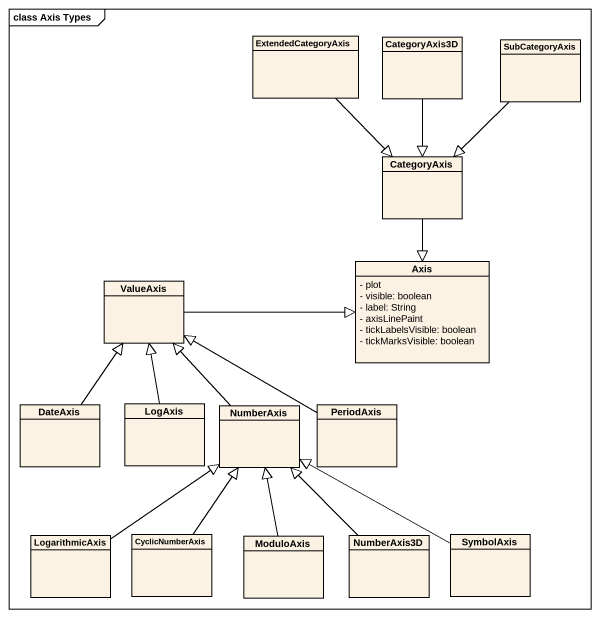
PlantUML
@startuml
mainframe class Axis Types
hide circle
hide empty members
skinparam classAttributeIconSize 0
class ExtendedCategoryAxis
class CategoryAxis3D
class SubCategoryAxis
class CategoryAxis
class Axis {
  - plot
  - visible: boolean
  - label: String
  - axisLinePaint
  - tickLabelsVisible: boolean
  - tickMarksVisible: boolean
}
class ValueAxis
class DateAxis
class LogAxis
class NumberAxis
class PeriodAxis
class LogarithmicAxis
class CyclicNumberAxis
class ModuloAxis
class NumberAxis3D
class SymbolAxis
ExtendedCategoryAxis --|> CategoryAxis
CategoryAxis3D --|> CategoryAxis
SubCategoryAxis --|> CategoryAxis
CategoryAxis --|> Axis
ValueAxis -right-|> Axis
DateAxis -up-|> ValueAxis
LogAxis -up-|> ValueAxis
NumberAxis -up-|> ValueAxis
PeriodAxis -left-|> ValueAxis
LogarithmicAxis -up-|> NumberAxis
CyclicNumberAxis -up-|> NumberAxis
ModuloAxis -up-|> NumberAxis
NumberAxis3D -up-|> NumberAxis
SymbolAxis -left-|> NumberAxis
@enduml
